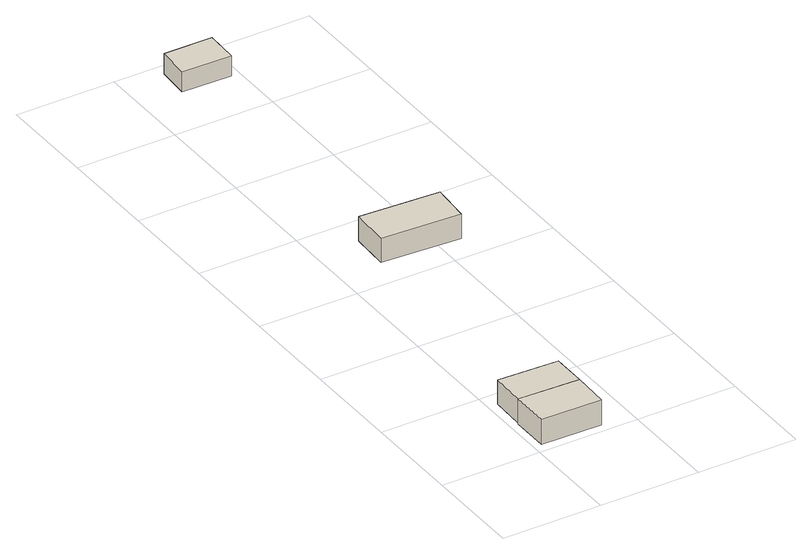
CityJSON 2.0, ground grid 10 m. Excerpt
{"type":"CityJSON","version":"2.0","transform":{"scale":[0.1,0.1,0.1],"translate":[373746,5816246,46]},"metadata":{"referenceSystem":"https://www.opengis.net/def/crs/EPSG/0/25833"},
"CityObjects":{
"building1":{"type":"Building","attributes":{"Gemeindeschluessel":"11000005","BezugspunktDach":"2200","function":"31001_2463","measuredHeight":2.57,"storeysAboveGround":1},"address":[{"country":"Germany","locality":"Berlin","thoroughfareNumber":"29 (2)","thoroughfareName":"Hafeldweg"}],"geometry":[{"type":"Solid","lod":"1","boundaries":[[[[0,1,2,3]],[[4,5,6,7]],[[4,7,3,2]],[[5,4,2,1]],[[6,5,1,0]],[[7,6,0,3]]]]}]},
"building2":{"type":"Building","attributes":{"Gemeindeschluessel":"11000005","BezugspunktDach":"2200","function":"31001_2463","measuredHeight":2.54,"storeysAboveGround":1},"address":[{"country":"Germany","locality":"Berlin","thoroughfareNumber":"31 (2)","thoroughfareName":"Hafeldweg"}],"geometry":[{"type":"Solid","lod":"1","boundaries":[[[[1,8,9,2]],[[10,11,12,13]],[[10,13,2,9]],[[11,10,9,8]],[[12,11,8,1]],[[13,12,1,2]]]]}]},
"building3":{"type":"Building","attributes":{"Gemeindeschluessel":"11000005","BezugspunktDach":"2200","function":"31001_2463","measuredHeight":2.42,"storeysAboveGround":1},"address":[{"country":"Germany","locality":"Berlin","thoroughfareNumber":"33 (1)","thoroughfareName":"Hafeldweg"}],"geometry":[{"type":"Solid","lod":"1","boundaries":[[[[14,15,16,17]],[[18,19,20,21]],[[18,21,17,16]],[[19,18,16,15]],[[20,19,15,14]],[[21,20,14,17]]]]}]},
"building4":{"type":"Building","attributes":{"Gemeindeschluessel":"11000005","BezugspunktDach":"2200","function":"31001_2463","measuredHeight":2.11,"storeysAboveGround":1},"address":[{"country":"Germany","locality":"Berlin","thoroughfareNumber":"37 (2)","thoroughfareName":"Hafeldweg"}],"geometry":[{"type":"Solid","lod":"1","boundaries":[[[[22,23,24,25]],[[26,27,28,29]],[[26,29,25,24]],[[27,26,24,23]],[[28,27,23,22]],[[29,28,22,25]]]]}]}
},
"vertices":[
[69,9,29],[70,47,29],[8,49,29],[8,10,29],[8,49,3],[70,47,3],[69,9,3],[8,10,3],
[70,82,29],[9,84,29],[9,84,4],[70,82,4],[70,47,4],[8,49,4],
[122,325,30],[125,365,30],[44,369,30],[42,329,30],[44,369,5],[125,365,5],[122,325,5],[42,329,5],
[89,650,27],[90,684,27],[41,684,27],[39,651,27],[41,684,6],[90,684,6],[89,650,6],[39,651,6]
]}
